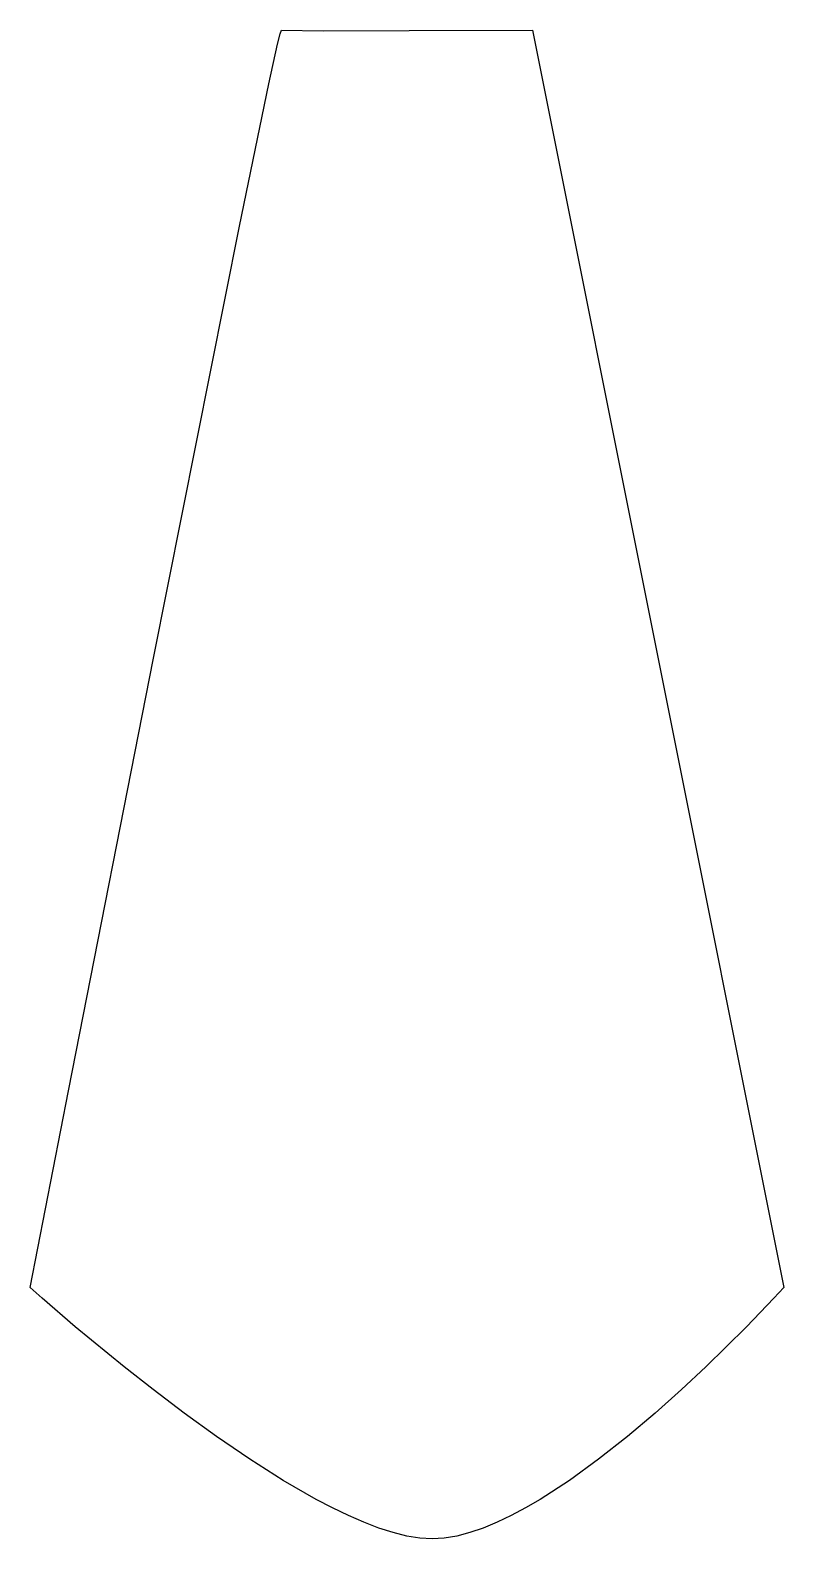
# Model space of a CAD drawing. Extents: x 600 to 800, y -132 to 268.
import ezdxf

# ---------------------------------------------------------------- set-up
doc = ezdxf.new("R2010")
doc.units = 0

msp = doc.modelspace()

# ---------------------------------------------------------------- linework, layer by layer
at = {"layer": 'Layer 1'}
for p, q in [((663.345908, 253.759731), (665.655428, 264.298398)), ((665.655428, 264.298398), (666.33448, 267.060083)), ((666.33448, 267.060083), (666.665, 267.987)), ((666.665, 267.987), (677.751125, 267.846094)), ((666.665, 267.987), (666.665, 267.987)), ((677.751125, 267.846094), (700.59425, 267.86175)), ((700.59425, 267.86175), (733.334, 267.987)), ((733.334, 267.987), (800.001, -65.3454)), ((655.580453, 216.044297), (663.345908, 253.759731)), ((632.737875, 101.445675), (655.580453, 216.044297)), ((610.192109, -13.215384), (632.737875, 101.445675)), ((599.998, -65.3454), (610.192109, -13.215384)), ((603.21426, -68.20998), (599.998, -65.3454)), ((800.001, -65.3454), (797.357729, -68.20998)), ((611.977578, -75.762056), (603.21426, -68.20998)), ((797.357729, -68.20998), (790.105016, -75.762056)), ((624.959764, -86.439129), (611.977578, -75.762056)), ((790.105016, -75.762056), (779.258514, -86.439129)), ((632.617872, -92.461258), (624.959764, -86.439129)), ((779.258514, -86.439129), (772.804983, -92.461258)), ((640.832625, -98.6787), (632.617872, -92.461258)), ((772.804983, -92.461258), (765.833875, -98.6787)), ((649.437999, -104.896142), (640.832625, -98.6787)), ((765.833875, -98.6787), (758.472146, -104.896142)), ((658.267971, -110.918271), (649.437999, -104.896142)), ((758.472146, -104.896142), (750.846752, -110.918271)), ((667.156515, -116.549776), (658.267971, -110.918271)), ((750.846752, -110.918271), (743.08465, -116.549776)), ((675.937609, -121.595344), (667.156515, -116.549776)), ((743.08465, -116.549776), (735.312797, -121.595344)), ((680.23598, -123.837366), (675.937609, -121.595344)), ((684.445229, -125.859662), (680.23598, -123.837366)), ((731.462887, -123.837366), (727.658149, -125.859662)), ((735.312797, -121.595344), (731.462887, -123.837366)), ((688.544603, -127.637818), (684.445229, -125.859662)), ((692.51335, -129.14742), (688.544603, -127.637818)), ((723.91445, -127.637818), (720.247662, -129.14742)), ((727.658149, -125.859662), (723.91445, -127.637818)), ((696.330716, -130.364052), (692.51335, -129.14742)), ((699.975948, -131.263303), (696.330716, -130.364052)), ((703.428294, -131.820757), (699.975948, -131.263303)), ((706.667, -132.012), (703.428294, -131.820757)), ((709.867453, -131.820757), (706.667, -132.012)), ((713.208294, -131.263303), (709.867453, -131.820757)), ((716.673653, -130.364052), (713.208294, -131.263303)), ((720.247662, -129.14742), (716.673653, -130.364052))]:
    msp.add_line(p, q, dxfattribs=at)

doc.saveas('drawing.dxf')
